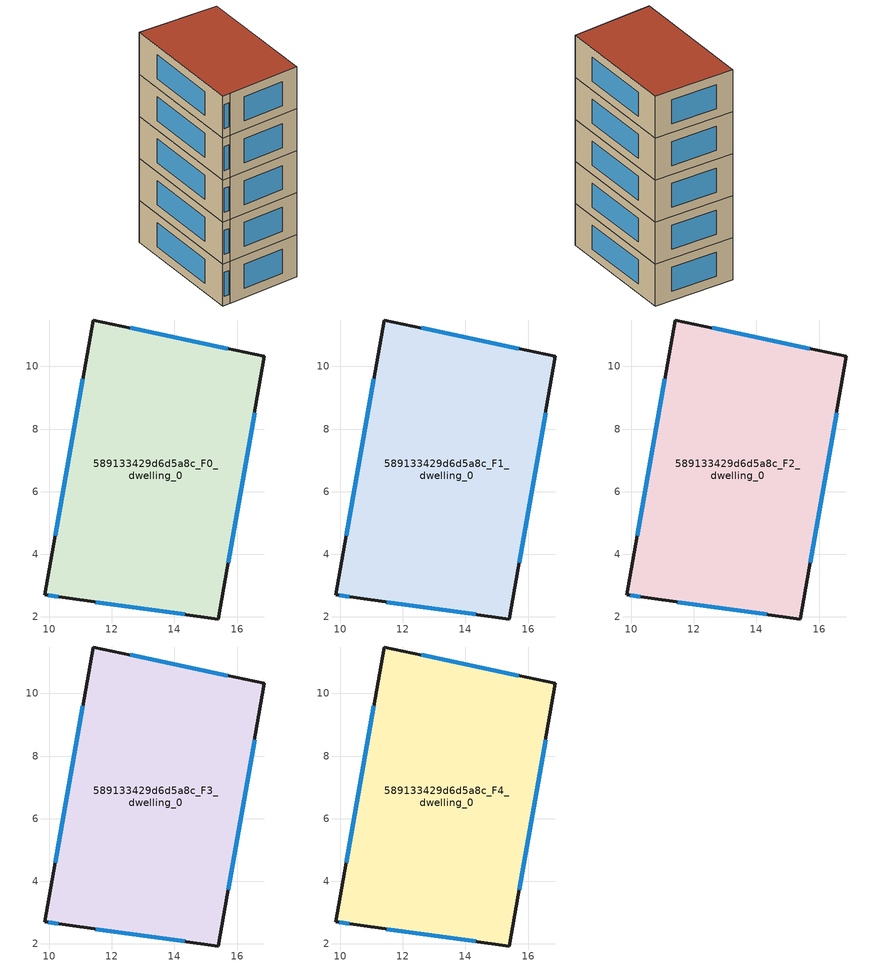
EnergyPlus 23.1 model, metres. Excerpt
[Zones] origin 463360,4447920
589133429d6d5a8c_F0_dwelling_0
 floor ground (EU_floor_Construction): 16.87,10.32 15.4,1.94 10.42,2.63 9.85,2.71 11.41,11.48 z0
 wall outside (EU_wall_Construction): 11.41,11.48 9.85,2.71 10.42,2.63 15.4,1.94 16.87,10.32 11.41,11.48 z0:3
 window (EU_Window_Construction): 11.08,9.6 10.19,4.59 / 15.7,10.57 12.58,11.23 / 15.72,3.73 16.56,8.52 / 11.48,2.48 14.33,2.08 / 9.98,2.69 10.3,2.64 z0.64:2.36
589133429d6d5a8c_F1_dwelling_0
 floor to 589133429d6d5a8c_F0_dwelling_0 (EU_floor_Construction): 16.87,10.32 15.4,1.94 10.42,2.63 9.85,2.71 11.41,11.48 z3
 wall outside (EU_wall_Construction): 11.41,11.48 9.85,2.71 10.42,2.63 15.4,1.94 16.87,10.32 11.41,11.48 z3:6
 window (EU_Window_Construction): 11.08,9.6 10.19,4.59 / 15.7,10.57 12.58,11.23 / 15.72,3.73 16.56,8.52 / 11.48,2.48 14.33,2.08 / 9.98,2.69 10.3,2.64 z3.64:5.36
589133429d6d5a8c_F2_dwelling_0
 floor to 589133429d6d5a8c_F1_dwelling_0 (EU_floor_Construction): 16.87,10.32 15.4,1.94 10.42,2.63 9.85,2.71 11.41,11.48 z6
 wall outside (EU_wall_Construction): 11.41,11.48 9.85,2.71 10.42,2.63 15.4,1.94 16.87,10.32 11.41,11.48 z6:9
 window (EU_Window_Construction): 11.08,9.6 10.19,4.59 / 15.7,10.57 12.58,11.23 / 15.72,3.73 16.56,8.52 / 11.48,2.48 14.33,2.08 / 9.98,2.69 10.3,2.64 z6.64:8.36
589133429d6d5a8c_F3_dwelling_0
 floor to 589133429d6d5a8c_F2_dwelling_0 (EU_floor_Construction): 16.87,10.32 15.4,1.94 10.42,2.63 9.85,2.71 11.41,11.48 z9
 wall outside (EU_wall_Construction): 11.41,11.48 9.85,2.71 10.42,2.63 15.4,1.94 16.87,10.32 11.41,11.48 z9:12
 window (EU_Window_Construction): 11.08,9.6 10.19,4.59 / 15.7,10.57 12.58,11.23 / 15.72,3.73 16.56,8.52 / 11.48,2.48 14.33,2.08 / 9.98,2.69 10.3,2.64 z9.64:11.36
589133429d6d5a8c_F4_dwelling_0
 floor to 589133429d6d5a8c_F3_dwelling_0 (EU_floor_Construction): 16.87,10.32 15.4,1.94 10.42,2.63 9.85,2.71 11.41,11.48 z12
 wall outside (EU_wall_Construction): 11.41,11.48 9.85,2.71 10.42,2.63 15.4,1.94 16.87,10.32 11.41,11.48 z12:15
 window (EU_Window_Construction): 11.08,9.6 10.19,4.59 / 15.7,10.57 12.58,11.23 / 15.72,3.73 16.56,8.52 / 11.48,2.48 14.33,2.08 / 9.98,2.69 10.3,2.64 z12.64:14.36
 roof outside (EU_roof_Construction): 15.4,1.94 16.87,10.32 11.41,11.48 9.85,2.71 10.42,2.63 z15
[Building]
EU S2 Campaign: North Axis=0; Terrain=City; Solar Distribution=FullExterior
[Site:Location]
Yerevan-Zvartnots.Intl.AP: Latitude=40.15; Longitude=44.383; Time Zone=4; Elevation=854
[SizingPeriod:WeatherFileDays]
AnnualSizingPeriod: Begin Month=1; Begin Day of Month=1; End Month=12; End Day of Month=31; Day of Week for Start Day=Monday; Use Weather File Daylight Saving Period=No; Use Weather File Rain and Snow Indicators=No
[MATERIAL]
EU_InternalMass_Material: Roughness=MediumRough; Thickness=0.1; Conductivity=1; Density=1800; Specific Heat=900; Thermal Absorptance=0.9; Solar Absorptance=0.7; Visible Absorptance=0.7
[MATERIAL:NOMASS] Roughness=MediumRough; Thermal Absorptance=0.9; Solar Absorptance=0.7; Visible Absorptance=0.7
Name | Thermal Resistance
EU_wall_NoMass | 1.05043
EU_roof_NoMass | 1.45357
EU_floor_NoMass | 0.478065
[WINDOWMATERIAL:SIMPLEGLAZINGSYSTEM]
EU_Window_SimpleGlazing: UFactor=2.5566; Solar Heat Gain Coefficient=0.75; Visible Transmittance=0.75
[CONSTRUCTION]
EU_wall_Construction: EU_wall_NoMass
EU_roof_Construction: EU_roof_NoMass
EU_floor_Construction: EU_floor_NoMass
EU_Window_Construction: EU_Window_SimpleGlazing
EU_InternalMass_Construction: EU_InternalMass_Material
[ZONE] Type=1; Multiplier=1; Ceiling Height=autocalculate; Volume=146.035; Floor Area=autocalculate; Part of Total Floor Area=Yes
589133429d6d5a8c_F0_dwelling_0; 589133429d6d5a8c_F1_dwelling_0; 589133429d6d5a8c_F2_dwelling_0; 589133429d6d5a8c_F3_dwelling_0; 589133429d6d5a8c_F4_dwelling_0
[INTERNALMASS] Construction=EU_InternalMass_Construction; Surface Area=48.6784
Name | Zone or ZoneList
589133429d6d5a8c_F0_dwelling_0_EU_InternalMass | 589133429d6d5a8c_F0_dwelling_0
589133429d6d5a8c_F1_dwelling_0_EU_InternalMass | 589133429d6d5a8c_F1_dwelling_0
589133429d6d5a8c_F2_dwelling_0_EU_InternalMass | 589133429d6d5a8c_F2_dwelling_0
589133429d6d5a8c_F3_dwelling_0_EU_InternalMass | 589133429d6d5a8c_F3_dwelling_0
589133429d6d5a8c_F4_dwelling_0_EU_InternalMass | 589133429d6d5a8c_F4_dwelling_0
[OTHEREQUIPMENT] Fuel Type=Electricity; Design Level Calculation Method=Watts/Area; Power per Zone Floor Area=1; Fraction Latent=0; Fraction Radiant=0; Fraction Lost=0; Carbon Dioxide Generation Rate=0; EndUse Subcategory=EU_Step8_InternalGains
Name | Zone or ZoneList or Space or SpaceList | Schedule
EU_Step8_InternalGain_589133429d6d5a8c_F0_dwelling_0_f000 | 589133429d6d5a8c_F0_dwelling_0 | EU_Step8_GainSchedule_589133429d6d5a8c_F0_dwelling_0_f000
EU_Step8_InternalGain_589133429d6d5a8c_F1_dwelling_0_f000 | 589133429d6d5a8c_F1_dwelling_0 | EU_Step8_GainSchedule_589133429d6d5a8c_F1_dwelling_0_f000
EU_Step8_InternalGain_589133429d6d5a8c_F2_dwelling_0_f000 | 589133429d6d5a8c_F2_dwelling_0 | EU_Step8_GainSchedule_589133429d6d5a8c_F2_dwelling_0_f000
EU_Step8_InternalGain_589133429d6d5a8c_F3_dwelling_0_f000 | 589133429d6d5a8c_F3_dwelling_0 | EU_Step8_GainSchedule_589133429d6d5a8c_F3_dwelling_0_f000
EU_Step8_InternalGain_589133429d6d5a8c_F4_dwelling_0_f000 | 589133429d6d5a8c_F4_dwelling_0 | EU_Step8_GainSchedule_589133429d6d5a8c_F4_dwelling_0_f000
[ZONEVENTILATION:DESIGNFLOWRATE] Schedule=EU_AlwaysOn; Design Flow Rate Calculation Method=AirChanges/Hour; Air Changes per Hour=0.557805; Ventilation Type=Natural; Fan Pressure Rise=0; Fan Total Efficiency=1; Constant Term Coefficient=1; Temperature Term Coefficient=0; Velocity Term Coefficient=0; Velocity Squared Term Coefficient=0; Minimum Indoor Temperature=-100; Maximum Indoor Temperature=100; Delta Temperature=-100; Minimum Outdoor Temperature=-100; Maximum Outdoor Temperature=100; Maximum Wind Speed=40
Name | Zone or ZoneList or Space or SpaceList
EU_ConstantAir_589133429d6d5a8c_F0_dwelling_0 | 589133429d6d5a8c_F0_dwelling_0
EU_ConstantAir_589133429d6d5a8c_F1_dwelling_0 | 589133429d6d5a8c_F1_dwelling_0
EU_ConstantAir_589133429d6d5a8c_F2_dwelling_0 | 589133429d6d5a8c_F2_dwelling_0
EU_ConstantAir_589133429d6d5a8c_F3_dwelling_0 | 589133429d6d5a8c_F3_dwelling_0
EU_ConstantAir_589133429d6d5a8c_F4_dwelling_0 | 589133429d6d5a8c_F4_dwelling_0
[HVACTEMPLATE:THERMOSTAT] Constant Heating Setpoint=20; Constant Cooling Setpoint=50
EU_HeatOnly_589133429d6d5a8c_F0_dwelling_0; EU_HeatOnly_589133429d6d5a8c_F1_dwelling_0; EU_HeatOnly_589133429d6d5a8c_F2_dwelling_0; EU_HeatOnly_589133429d6d5a8c_F3_dwelling_0; EU_HeatOnly_589133429d6d5a8c_F4_dwelling_0
[HVACTEMPLATE:ZONE:IDEALLOADSAIRSYSTEM] System Availability Schedule=EU_AlwaysOn; Maximum Heating Supply Air Temperature=50; Minimum Cooling Supply Air Temperature=13; Maximum Heating Supply Air Humidity Ratio=0.0156; Minimum Cooling Supply Air Humidity Ratio=0.0077; Heating Limit=NoLimit; Cooling Limit=NoLimit; Heating Availability Schedule=EU_AlwaysOn; Cooling Availability Schedule=EU_CoolingOff; Dehumidification Control Type=ConstantSensibleHeatRatio; Cooling Sensible Heat Ratio=0.7; Dehumidification Setpoint=60; Humidification Control Type=None; Humidification Setpoint=30; Outdoor Air Method=None; Outdoor Air Flow Rate per Person=0.00944; Outdoor Air Flow Rate per Zone Floor Area=0; Outdoor Air Flow Rate per Zone=0; Demand Controlled Ventilation Type=None; Outdoor Air Economizer Type=NoEconomizer; Heat Recovery Type=None; Sensible Heat Recovery Effectiveness=0.7; Latent Heat Recovery Effectiveness=0.65
Name | Template Thermostat
589133429d6d5a8c_F0_dwelling_0 | EU_HeatOnly_589133429d6d5a8c_F0_dwelling_0
589133429d6d5a8c_F1_dwelling_0 | EU_HeatOnly_589133429d6d5a8c_F1_dwelling_0
589133429d6d5a8c_F2_dwelling_0 | EU_HeatOnly_589133429d6d5a8c_F2_dwelling_0
589133429d6d5a8c_F3_dwelling_0 | EU_HeatOnly_589133429d6d5a8c_F3_dwelling_0
589133429d6d5a8c_F4_dwelling_0 | EU_HeatOnly_589133429d6d5a8c_F4_dwelling_0
[SIZING:ZONE] Zone Cooling Design Supply Air Temperature Input Method=SupplyAirTemperature; Zone Cooling Design Supply Air Temperature=13; Zone Heating Design Supply Air Temperature Input Method=SupplyAirTemperature; Zone Heating Design Supply Air Temperature=50; Zone Cooling Design Supply Air Humidity Ratio=0.008; Zone Heating Design Supply Air Humidity Ratio=0.008; Cooling Design Air Flow Method=DesignDay; Cooling Design Air Flow Rate=0; Cooling Minimum Air Flow per Zone Floor Area=0.000762; Cooling Minimum Air Flow=0; Cooling Minimum Air Flow Fraction=0.2; Heating Design Air Flow Method=DesignDay; Heating Design Air Flow Rate=0; Heating Maximum Air Flow per Zone Floor Area=0.002032; Heating Maximum Air Flow=0.141576; Heating Maximum Air Flow Fraction=0.3; Account for Dedicated Outdoor Air System=No; Dedicated Outdoor Air System Control Strategy=NeutralSupplyAir; Dedicated Outdoor Air Low Setpoint Temperature for Design=autosize; Dedicated Outdoor Air High Setpoint Temperature for Design=autosize; Zone Load Sizing Method=Sensible Load Only No Latent Load; Zone Latent Cooling Design Supply Air Humidity Ratio Input Method=HumidityRatioDifference; Zone Cooling Design Supply Air Humidity Ratio Difference=0.005; Zone Latent Heating Design Supply Air Humidity Ratio Input Method=HumidityRatioDifference; Zone Humidification Design Supply Air Humidity Ratio Difference=0.005
589133429d6d5a8c_F0_dwelling_0; 589133429d6d5a8c_F1_dwelling_0; 589133429d6d5a8c_F2_dwelling_0; 589133429d6d5a8c_F3_dwelling_0; 589133429d6d5a8c_F4_dwelling_0
[SCHEDULE:CONSTANT]
Name | Hourly Value
EU_AlwaysOn | 1
EU_CoolingOff | 0
[SCHEDULE:FILE] Column Number=1; Rows to Skip at Top=0; Number of Hours of Data=8760; Column Separator=Comma; Interpolate to Timestep=No; Minutes per Item=60; Adjust Schedule for Daylight Savings=Yes
Name | File
EU_Step8_GainSchedule_589133429d6d5a8c_F0_dwelling_0_f000 | ../../schedules/589133429d6d5a8c/589133429d6d5a8c_F0_dwelling_0_f000_gain.csv
EU_Step8_GainSchedule_589133429d6d5a8c_F1_dwelling_0_f000 | ../../schedules/589133429d6d5a8c/589133429d6d5a8c_F1_dwelling_0_f000_gain.csv
EU_Step8_GainSchedule_589133429d6d5a8c_F2_dwelling_0_f000 | ../../schedules/589133429d6d5a8c/589133429d6d5a8c_F2_dwelling_0_f000_gain.csv
EU_Step8_GainSchedule_589133429d6d5a8c_F3_dwelling_0_f000 | ../../schedules/589133429d6d5a8c/589133429d6d5a8c_F3_dwelling_0_f000_gain.csv
EU_Step8_GainSchedule_589133429d6d5a8c_F4_dwelling_0_f000 | ../../schedules/589133429d6d5a8c/589133429d6d5a8c_F4_dwelling_0_f000_gain.csv
